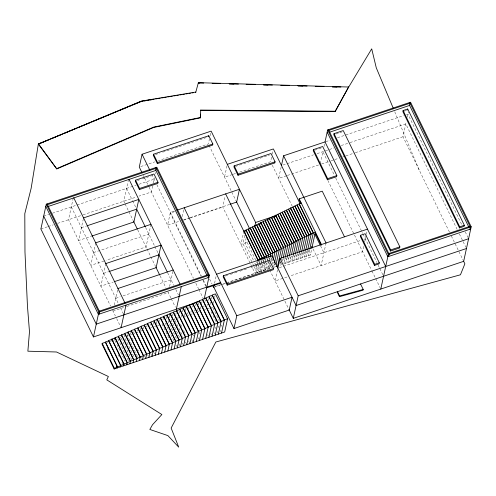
<?xml version="1.0" encoding="UTF-8"?>
<svg xmlns="http://www.w3.org/2000/svg" width="496" height="496" viewBox="0 0 496 496"><rect width="100%" height="100%" fill="white"/><g stroke="black" fill="none" stroke-linecap="round" stroke-linejoin="round"><path stroke-width="0.37" stroke-dasharray="2.48 1.86" d="M73.272 197.898L68.516 219.722L110.577 306.1M83.384 218.662L78.622 240.486L90.985 236.35M95.678 242.829L90.756 265.403L105.301 260.536M105.791 263.593L100.868 286.167L113.231 282.032M128.538 179.403L123.777 201.227L124.787 203.304M114.316 305.059L117.924 288.511M152.725 185.95L151.41 191.977L139.047 196.118M153.382 182.931L154.529 177.661M155.347 173.91L155.676 172.403M131.756 359.885L120.974 337.733L121.297 336.269M124.614 334.478L124.13 336.679L134.577 358.131M150.939 224.328L146.022 246.909L106.026 260.295M137.398 356.382L127.292 335.618L127.608 334.155M130.597 333.895L130.888 332.549M133.753 332.835L134.044 331.495M137.057 331.092L137.404 329.518M140.07 330.714L140.721 327.732M143.381 328.96L143.877 326.672M146.717 327.081L147.132 325.159M149.997 325.457L150.3 324.074M153.159 324.396L153.989 320.577M156.19 323.913L156.922 320.54M182.28 216.547L183.873 209.225M159.669 321.389L160.307 318.463M169.576 286.558L173.185 270.01M162.942 319.802L163.395 317.7M166.098 318.742L166.78 315.617M168.659 320.416L168.342 321.879L177.103 339.878M169.26 317.669L169.874 314.861M209.504 138.663L208.351 143.939L158.379 160.667M210.161 135.65L210.819 132.637M171.821 319.356L171.498 320.825L180.259 338.818M172.459 316.429L173.253 312.765M174.964 318.358L174.66 319.765L172.763 320.397M175.776 314.638L176.092 313.174M178.293 316.51L177.816 318.711L178.827 320.788M179.044 313.075L179.502 310.961M181.61 314.724L180.972 317.651L182.237 317.229M182.206 312.003L182.819 309.182M184.283 315.89L184.766 313.664M185.361 310.949L186.043 307.805M187.6 314.123L187.928 312.61M188.728 308.946L189.143 307.043M190.91 312.356L191.22 310.942M192.045 307.16L192.361 305.691M194.085 311.228L194.432 309.64M195.257 305.858L195.585 304.346M226.994 165.856L224.527 177.165L232.568 174.474M197.079 310.905L197.749 307.83M198.357 305.046L198.84 302.845M200.396 309.113L200.905 306.782M201.519 303.986L202.157 301.06M257.25 263.736L255.118 273.513L222.766 207.068L225.159 196.087M203.738 307.235L204.067 305.722M204.991 301.469L205.313 299.999M207.037 305.536L207.353 304.073M208.153 300.409L208.537 298.642M214.576 283.253L216.547 274.207M210.192 304.476L210.707 302.107M211.364 299.094L212.269 294.959M213.348 303.422L213.826 301.227M214.625 297.563L215.103 295.368M243.914 230.907L240.963 244.447L247.107 242.389L247.43 240.889M244.813 235.482L243.009 243.759L252.445 263.14M245.47 232.475L245.966 230.218M246.202 237.82L245.055 243.077L253.481 260.381M271.566 157.226L270.58 161.752L238.415 172.515M272.223 154.213L273.048 150.443M258.391 225.432L258.72 223.938M257.418 262.985L258.069 259.972M258.528 272.372L257.164 272.831L259.296 263.047M259.402 262.589L259.792 260.791M281.133 167.053L278.665 178.362L286.669 175.683M260.58 271.69L259.21 272.143L261.342 262.384M261.448 261.9L261.832 260.133M268.46 261.807L271.492 268.032L261.262 271.461L263.388 261.702M263.494 261.225L263.878 259.445M273.277 218.073L273.594 216.609M265.428 261.032L263.308 270.773L260.276 264.548M265.54 260.536L265.856 259.073M265.515 269.359L267.425 260.586M267.586 259.854L268.063 257.666M270.109 256.978L267.4 269.402L264.368 263.178M270.165 263.246L269.012 268.528L228.296 282.156M270.822 260.233L271.479 257.219M270.264 264.982L269.446 268.72L266.749 263.184M270.915 261.987L271.727 258.249M272.292 264.38L273.085 260.729M273.699 266.619L274.356 263.618M285.857 212.598L286.347 210.335M277.543 269.675L275.082 280.984L287.475 276.836M280.494 261.572L279.682 265.292L281.728 264.61M282.683 260.233L283.024 258.652M283.935 263.196L285.07 257.97M287.116 257.288L285.82 263.24L283.464 258.397M289.162 256.606L287.866 262.551L285.51 257.709M291.208 255.924L289.912 261.869L287.556 257.027M293.415 254.498L291.958 261.181L289.602 256.339M295.325 254.448L294.004 260.499L291.648 255.657M297.371 253.766L296.056 259.817L293.694 254.969M299.417 253.09L298.102 259.129L295.74 254.287M320.28 163.736L322.908 151.671L334.428 175.336M324.055 146.419L325.035 141.912M301.463 252.408L300.148 258.447L297.786 253.599M303.509 251.726L302.194 257.759L299.832 252.917M305.555 251.044L304.24 257.077L301.884 252.228M307.601 250.368L306.286 256.389L303.93 251.546M309.647 249.68L308.332 255.707L305.976 250.858M283.774 263.922L310.378 255.018L311.674 249.097M326.052 242.99L321.129 265.571L313.044 248.961M363.729 246.419L362.576 251.695L290.396 275.857M364.715 241.899L366.191 235.129M366.352 234.379L367.338 229.871M449.438 232.097L403.006 136.741L406.292 121.675M407.272 117.168L408.419 111.91M155.484 154.585L159.842 153.128M162.756 152.154L207.836 137.063M140.746 166.569L154.709 161.894M137.454 180.55L139.574 179.837M142.414 178.889L152.328 175.572M43.679 216.157L48.769 214.452M52.402 213.237L136.022 185.25M138.93 184.276L154.2 179.161M40.883 228.972L47.43 226.784M48.155 226.536L53.246 224.837M57.61 223.374L82.33 215.103M83.055 214.855L136.14 197.092M235.395 166.476L269.347 155.112M335.916 134.044L341.589 132.153M404.184 111.197L406.819 110.317M325.773 141.664L330.175 140.194M337.509 137.739L403.527 115.636M406.46 114.657L407.929 114.167L461.813 224.831M233.3 174.226L235.495 173.495M81.418 227.676L86.509 225.971M314.662 150.214L322.456 147.603M282.918 165.056L313.453 154.839M317.093 153.624L333.913 147.988M341.248 145.533L349.314 142.836M350.052 142.588L405.802 123.926L457.312 229.722M174.053 211.16L170.376 212.387L167.586 225.203L179.341 221.266M174.58 211.662L170.221 213.119L200.886 276.105M287.395 175.441L318.661 164.976M321.582 163.996L330.386 161.051M331.117 160.803L334.05 159.824M334.788 159.576L338.452 158.348M342.854 156.879L345.055 156.141M345.786 155.893L354.59 152.948M355.328 152.7L403.006 136.741M183.749 219.79L189.627 217.825M190.365 217.577L229.313 204.538M183.501 220.212L189.317 218.265M190.042 218.023L222.766 207.068M93.552 252.588L148.812 234.093M103.664 273.352L108.754 271.653M115.797 298.27L120.156 296.813M123.064 295.839L171.058 279.775M113.001 311.085L126.089 306.708M126.815 306.46L168.262 292.59M225.364 276.086L227.559 275.348M230.485 274.375L237.063 272.168M239.983 271.194L248.025 268.503M250.951 267.524L268.497 261.652M215.208 286.533L225.389 283.129M213.671 287.389L226.033 283.253M226.759 283.005L256.482 273.06M273.538 267.35L275.584 266.662L270.866 256.978M279.335 267.679L361.007 240.343M363.915 239.37L365.372 238.88M106.448 342.593L107.713 342.172M110.236 341.329L111.501 340.907M113.398 340.268L114.657 339.847M119.077 338.371L120.974 337.733M127.292 335.618L128.551 335.197M130.448 334.564L131.713 334.143M133.604 333.504L134.869 333.083M136.766 332.45L138.024 332.029M139.922 331.39L141.819 330.758M150.66 327.8L151.919 327.379M154.448 326.529L155.713 326.108M157.604 325.475L158.869 325.054M184.128 316.597L185.392 316.169M187.922 315.326L189.181 314.904M191.078 314.272L192.343 313.844M194.866 313.001L196.131 312.579M198.028 311.947L199.287 311.519M204.34 309.833L205.604 309.405M206.869 308.983L209.393 308.14M211.29 307.508L212.548 307.08M465.205 231.787L467.914 237.355M459.346 233.895L465.787 247.12M451.335 235.997L462.991 259.935M335.718 177.977L362.675 233.343M363.016 234.038L376.83 262.415M378.15 265.124L379.527 267.952M379.843 268.603L382.9 274.871M327.868 180.408L371.678 270.382M371.963 270.977L375.385 277.996M375.695 278.634L380.103 287.686M320.559 245.836L323.925 252.755M272.267 165.211L292.15 206.045M308.022 250.176L310.378 255.018M281.201 234.199L282.212 236.276M281.412 259.079L282.422 261.156M280.376 261.838L281.387 263.915M261.404 242.432L262.421 244.509M264.442 248.663L265.453 250.74M268.82 257.66L269.83 259.737M267.115 259.036L268.125 261.113M264.728 259.03L265.403 260.412M209.027 145.328L235.984 200.694M269.688 269.911L288.226 307.979M262.682 259.718L264.027 262.483M260.97 261.094L261.981 263.171M262.322 263.86L265.354 270.091M258.59 261.088L259.935 263.853M247.107 242.389L256.203 261.076M256.544 261.77L257.889 264.542M258.224 265.23L261.262 271.461M254.832 263.147L255.843 265.224M256.178 265.918L259.21 272.143M252.786 263.835L253.797 265.912M254.132 266.6L257.164 272.831M209.628 279.081L211.99 283.929M151.844 174.319L155.558 181.951M156.897 184.704L201.382 276.061M203.385 280.172L206.441 286.446M202.907 280.259L206.615 287.872M212.889 307.774L219.294 320.924M221.315 325.078L221.985 326.461M211.079 311.6L215.797 321.29M218.153 326.132L218.829 327.521M220.181 330.286L220.85 331.669M143.319 175.367L144.33 177.444M144.665 178.138L148.713 186.44M149.048 187.135L193.465 278.355M195.839 283.235L198.555 288.808M198.896 289.503L203.304 298.561M214.997 327.193L215.673 328.575M217.019 331.347L217.694 332.729M213.863 332.401L214.539 333.783M210.707 333.461L211.377 334.843M207.545 334.515L208.221 335.897M199.206 332.475L199.882 333.864M126.573 188.412L132.339 200.254M132.637 200.874L135.73 207.223M145.564 227.422L154.721 246.233M154.882 246.549L158.249 253.475M167.611 272.701L173.755 285.312M175.751 289.422L178.473 295.002M198.071 337.689L198.747 339.072M192.894 334.589L193.564 335.972M191.76 339.797L192.77 341.874M125.122 203.999L133.275 220.732M137.683 229.791L146.841 248.595M147.033 248.986L155.657 266.705M160.072 275.764L165.838 287.606M167.871 291.784L170.959 298.127M171.263 298.753L175.342 307.123M180.513 324.248L181.858 327.013M183.545 330.472L185.566 334.626M188.598 340.857L189.608 342.934M174.995 320.459L182.745 336.375M185.442 341.911L186.787 344.683M182.286 342.972L183.632 345.737M179.124 344.026L180.476 346.797M165.187 322.939L173.947 340.932M175.968 345.086L176.644 346.468M162.025 323.993L167.419 335.067M167.753 335.761L169.775 339.915M153.865 352.482L154.535 353.865M150.703 353.543L152.055 356.308M147.548 354.597L148.223 355.979M144.392 355.657L145.737 358.422M71.306 206.913L118.488 303.806M120.491 307.917L123.882 314.886M132.134 338.024L133.48 340.795M137.522 349.097L138.539 351.174M141.571 357.405L142.581 359.482M112.611 310.279L115.357 315.933M116.678 318.643L121.086 327.695M117.819 338.793L128.6 360.939M114.998 340.541L118.364 347.46M118.705 348.155L125.104 361.305M118.24 354.745L119.592 357.517M121.948 362.359L122.624 363.748M394.742 111.78L419.182 169.967"/><path stroke-width="0.74" d="M348.62 87.017L335.24 111.247L200.713 110.062L200.632 110.428L335.16 111.612L348.62 87.017L198.375 82.677L195.722 92.436L195.802 92.07L141.385 101.079L38.328 144.1L56.792 168.931L153.63 127.46L200.502 117.837L200.564 114.13M200.502 117.837L200.713 110.062M204.147 299.2L209.38 275.175L156.81 167.202L46.283 204.197L40.883 228.972L93.459 336.945L198.89 301.655M56.792 168.931L38.409 143.735M93.459 336.945L98.859 312.17L46.283 204.197M99.212 314.092L99.69 311.891L47.114 203.918M135.563 180.16L135.327 181.263L139.37 189.565L157.79 183.402L158.032 182.305L153.989 173.997L135.563 180.16L139.612 188.468L139.37 189.565M254.808 226.257L255.632 222.487L211.147 131.124L142.067 154.25L139.277 167.059L141.974 172.602M114.161 368.993L114.322 368.261L117.478 367.201L105.344 342.29L102.188 343.344L102.027 344.075L114.161 368.993L224.682 331.998L227.559 318.816L215.425 293.905L212.269 294.959L224.397 319.877L221.526 333.058M111.631 340.293L111.898 339.072L115.06 338.018L127.193 362.936L124.031 363.99L123.634 365.825M153.543 154.219L153.301 155.316L157.344 163.624L212.604 145.123L212.846 144.026L208.804 135.724L153.543 154.219L157.585 162.527L157.344 163.624M114.793 339.239L115.14 337.652L118.296 336.592L130.429 361.51L127.267 362.57L126.79 364.765M121.086 327.695L126.009 305.121M121.297 336.269L121.613 334.806L124.769 333.746L136.902 358.664L133.746 359.724L133.108 362.65M117.316 367.933L117.558 366.835L105.425 341.918L108.581 340.864L120.714 365.781L117.558 366.835M120.478 366.879L120.795 365.416L108.661 340.498L111.823 339.438L123.95 364.355L120.795 365.416M127.77 333.424L128.086 331.96L131.248 330.9L143.381 355.818L140.219 356.878L139.426 360.536M131.031 331.88L131.328 330.534L134.484 329.48L146.618 354.398L143.456 355.452L142.581 359.482M129.952 363.711L130.51 361.144L118.377 336.226L121.532 335.172L133.666 360.09L130.51 361.144M136.264 361.596L136.983 358.298L124.849 333.38L128.011 332.326L140.139 357.244L136.983 358.298M198.375 82.677L198.295 83.043L199.845 83.086M145.737 358.422L146.698 354.032L134.565 329.115L137.721 328.054L149.854 352.972L146.698 354.032M148.893 357.368L149.935 352.606L137.801 327.689L140.957 326.635L153.09 351.552L149.935 352.606M156.922 320.54L157.226 319.151L160.388 318.097L172.515 343.009L169.359 344.069L167.84 351.025M152.055 356.308L153.171 351.18L141.038 326.269L144.2 325.209L156.327 350.126L153.171 351.18M155.211 355.254L156.407 349.761L144.274 324.843L147.436 323.789L159.569 348.7L156.407 349.761M163.395 317.7L163.705 316.305L166.861 315.245L178.994 340.163L175.832 341.223L174.158 348.911M158.367 354.194L159.644 348.335L147.517 323.423L150.672 322.363L162.806 347.281L159.644 348.335M208.562 136.822L208.804 135.724M161.529 353.14L162.886 346.915L150.753 321.997L153.909 320.943L166.042 345.855L162.886 346.915M169.874 314.861L170.178 313.46L173.333 312.399L185.467 337.317L182.311 338.377L180.476 346.797M164.684 352.079L166.123 345.489L153.989 320.577L157.145 319.517L169.279 344.435L166.123 345.489M176.353 309.2L181.276 286.62M176.347 312.021L176.65 310.614L179.812 309.554L191.946 334.471L188.784 335.532L186.787 344.683M171.002 349.965L172.596 342.643L160.462 317.725L163.624 316.671L175.758 341.589L172.596 342.643M177.314 347.851L179.075 339.797L166.941 314.879L170.097 313.825L182.23 338.743L179.075 339.797M183.632 345.737L185.547 336.951L173.414 312.034L176.576 310.98L188.703 335.897L185.547 336.951M189.949 343.623L192.02 334.106L179.893 309.188L183.049 308.134L195.182 333.052L192.02 334.106M193.105 342.569L195.263 332.686L183.129 307.768L186.285 306.708L198.419 331.626L195.263 332.686M208.078 277.655L208.556 275.454L155.98 167.481M234.186 165.862L233.951 166.96L237.993 175.268L274.834 162.936L275.075 161.839L271.033 153.531L234.186 165.862L238.235 174.17L237.993 175.268M196.261 341.515L198.499 331.26L186.366 306.342L189.522 305.288L201.655 330.206L198.499 331.26M199.423 340.454L201.736 329.84L189.602 304.922L192.764 303.862L204.891 328.78L201.736 329.84M214.247 284.76L213.671 287.389L212.66 285.312M202.579 339.4L204.972 328.414L192.839 303.496L196.001 302.442L208.134 327.36L204.972 328.414M205.735 338.34L208.208 326.988L196.081 302.076L199.237 301.016L211.37 325.934L208.208 326.988M208.897 337.286L211.451 325.568L199.318 300.65L202.473 299.596L214.607 324.508L211.451 325.568M223.411 275.72L223.175 276.818L227.218 285.126L273.271 269.712L273.507 268.615L269.464 260.307L223.411 275.72L227.459 284.028L227.218 285.126M212.052 336.226L214.687 324.142L202.554 299.231L205.71 298.17L217.843 323.088L214.687 324.142M215.208 335.172L217.924 322.722L205.79 297.805L208.952 296.751L221.08 321.662L217.924 322.722M218.37 334.112L221.16 321.296L209.027 296.385L212.189 295.325L224.322 320.242L221.16 321.296M254.225 227.131L254.547 225.668L256.593 224.986L270.748 254.057L268.702 254.739L268.131 257.35M236.766 315.735L292.026 297.24L289.236 310.056L233.976 328.55L236.766 315.735L184.196 207.762M260.598 224.025L260.921 222.53L262.967 221.848L277.121 250.914L275.075 251.602L273.246 259.997M259.879 260.388L260.195 258.924L246.041 229.859L248.087 229.171L262.241 258.242L260.195 258.924M269.099 219.833L269.421 218.345L271.473 217.657L285.628 246.729L283.576 247.411L281.269 257.994M281.461 165.546L283.588 155.781L325.035 141.912L327.645 129.952L410.539 102.207L471.2 226.79L463.667 261.33L293.279 318.358L288.895 309.361M261.993 259.383L262.322 257.883L248.167 228.811L250.213 228.123L264.368 257.195L262.322 257.883M263.971 259.03L264.449 256.835L250.294 227.763L252.34 227.081L266.495 256.147L264.449 256.835M266.017 258.342L266.575 255.787L252.421 226.715L254.467 226.033L268.621 255.099L266.575 255.787M275.485 216.665L275.801 215.202L277.847 214.52L292.001 243.586L289.955 244.274L287.283 256.544M270.109 256.978L270.822 253.692L256.668 224.626L258.72 223.938L272.874 253.01L270.822 253.692M271.994 257.033L272.949 252.644L258.794 223.578L260.84 222.89L274.995 251.962L272.949 252.644M274.493 262.967L277.202 250.554L263.047 221.483L265.093 220.801L279.248 249.866L277.202 250.554M276.061 264.473L279.329 249.507L265.174 220.435L267.22 219.753L281.375 248.825L279.329 249.507M281.455 248.459L283.501 247.777L269.347 218.705L267.301 219.393L281.455 248.459L277.636 265.98L276.266 266.439M290.358 209.362L290.681 207.88L292.727 207.192L306.881 236.263L304.835 236.945L301.599 251.77M277.872 268.169L280.004 258.404L367.499 229.121M283.191 257.901L285.702 246.369L271.548 217.298L273.594 216.609L287.748 245.681L285.702 246.369M285.206 257.356L287.829 245.322L273.674 216.25L275.72 215.568L289.875 244.633L287.829 245.322M344.478 236.828L322.233 191.146L299.206 198.853L299.045 199.584L301.072 203.738M289.298 255.992L292.082 243.226L277.927 214.154L279.973 213.472L294.128 242.544L292.082 243.226M313.484 149.587L313.243 150.685L327.397 179.757L336.61 176.675L336.846 175.578L322.691 146.506L313.484 149.587L327.639 178.659L327.397 179.757M291.505 254.578L294.209 242.178L280.054 213.113L282.1 212.424L296.255 241.496L294.209 242.178M293.415 254.498L296.329 241.13L282.174 212.065L284.227 211.377L298.381 240.448L296.329 241.13M295.467 253.816L298.456 240.089L284.301 211.017L286.347 210.335L300.502 239.401L298.456 240.089M297.538 253.01L300.582 239.041L286.428 209.969L288.474 209.287L302.628 238.353L300.582 239.041M299.559 252.452L302.709 237.993L288.554 208.921L290.6 208.239L304.755 237.311L302.709 237.993M303.651 251.088L306.962 235.898L292.807 206.832L294.853 206.144L309.008 235.216L306.962 235.898M335.16 111.612L335.24 111.247M305.691 250.406L309.082 234.856L294.928 205.784L296.98 205.096L311.135 234.168L309.082 234.856M307.762 249.612L311.209 233.808L297.054 204.736L299.1 204.054L313.255 233.12L311.209 233.808M293.279 318.358L298.201 295.783L280.004 258.404M334.031 133.66L333.796 134.757L390.414 251.038L399.621 247.957L399.863 246.853L343.244 130.578L334.031 133.66L390.65 249.941L390.414 251.038M309.789 249.042L313.336 232.76L299.181 203.689L301.227 203.007M311.835 248.36L315.382 232.072L313.336 232.76M339.444 296.682L339.605 295.951L337.522 291.673L337.361 292.404L339.444 296.682L363.06 290.191L363.221 289.459L360.542 283.966L360.387 284.698M360.555 235.259L360.313 236.356L374.468 265.422L379.074 263.884L379.31 262.787L365.155 233.715L360.555 235.259L374.709 264.325L374.468 265.422M403.112 110.54L402.87 111.637L459.488 227.918L464.095 226.374L464.33 225.277L407.712 108.996L403.112 110.54L459.73 226.821L459.488 227.918M407.476 110.093L407.712 108.996M409.392 103.949L409.708 102.48L470.369 227.069L469.892 229.264M468.875 227.174L409.566 105.375L410.074 103.23L328.836 130.423M380.779 289.075L388.306 254.535L327.645 129.952M388.659 256.457L389.137 254.256L328.476 129.673M348.57 87.265L371.709 48.85L376.278 67.816L393.254 108.227M56.873 168.566L153.71 127.094L200.582 117.465M140.616 101.624L38.359 143.983L31.155 188.251L24.8 213.652L24.974 251.931L27.454 306.057L29.481 331.725L27.869 351.193L56.513 351.993L108.37 376.507L106.783 379.862L161.876 414.538L152.508 424.75L149.842 429.455L167.902 435.612L178.721 447.15L171.145 428.073L215.847 342.004L460.449 274.79L464.876 263.804L463.524 261.02M38.328 144.1L49.774 139.364M51.206 138.768L58.354 135.811M59.787 135.216L61.932 134.329M63.358 133.734L72.658 129.884M74.084 129.295L76.235 128.402M77.661 127.813L90.532 122.481M91.965 121.886L104.836 116.554M106.268 115.965L109.845 114.483M111.271 113.888L113.417 113.001M114.849 112.406L116.994 111.519M118.426 110.924L127.72 107.074M129.152 106.485L131.297 105.592M132.723 105.003L140.591 101.742M157.585 162.527L212.846 144.026M47.48 204.668L156.345 168.231L155.868 170.426L47.728 206.621M139.612 188.468L158.032 182.305M227.323 164.35L273.377 148.936L299.999 203.614M329.821 132.128L409.591 105.425M83.545 217.911L138.812 199.411L133.889 221.991L91.71 236.108M238.235 174.17L275.075 161.839M87.234 225.73L136.679 209.176M176.991 210.174L239.456 189.267L236.66 202.083L230.045 204.296M95.678 242.829L150.939 224.328M327.639 178.659L336.846 175.578M105.791 263.593L161.051 245.092L156.128 267.673L114.681 281.542M109.48 271.405L158.925 254.857M255.632 222.487L276.098 215.636M117.924 288.511L173.185 270.01M99.324 311.147L208.19 274.71M98.859 312.17L209.38 275.175M216.547 274.207L271.808 255.713L296.075 305.542L466.463 248.515M208.903 277.376L98.382 314.371L45.806 206.392M206.615 287.872L220.429 283.247L220.59 282.515L96.255 324.13L43.679 216.157M227.459 284.028L273.507 268.615M390.65 249.941L399.863 246.853M459.73 226.821L464.33 225.277M388.771 253.512L470.01 226.319M388.306 254.535L471.2 226.79M470.723 228.985L387.829 256.73L327.168 132.147M374.709 264.325L379.31 262.787M224.397 319.877L227.559 318.816M298.201 295.783L468.59 238.75M339.605 295.951L363.221 289.459M141.335 101.327L151.156 99.702M152.669 99.448L154.182 99.2M155.694 98.946L157.207 98.698M158.714 98.45L160.227 98.196M161.739 97.948L163.252 97.7M164.765 97.445L166.272 97.197M167.784 96.949L169.297 96.695M170.81 96.447L172.323 96.193M173.829 95.945L175.342 95.697M176.855 95.443L178.368 95.195M179.881 94.947L181.387 94.693M182.9 94.445L184.413 94.197M185.926 93.942L187.438 93.694M188.945 93.44L190.458 93.192M191.971 92.944L193.483 92.69M141.31 101.451L142.817 101.196M144.33 100.948L145.843 100.694M147.355 100.446L148.862 100.198M150.375 99.944L151.888 99.696M198.319 82.919L203.72 83.074M212.207 83.322L220.689 83.564M229.177 83.812L238.433 84.078M246.146 84.301L255.403 84.568M263.884 84.816L272.372 85.058M280.854 85.306L289.342 85.548M297.823 85.796L307.08 86.062M315.561 86.31L324.006 86.552M332.45 86.794L340.895 87.042M212.232 83.446L216.882 83.576M229.276 83.936L233.92 84.072M246.314 84.432L250.957 84.562M263.351 84.921L267.995 85.058M281.164 85.436L285.808 85.572M298.201 85.932L302.851 86.062M315.239 86.422L319.889 86.558M332.277 86.912L336.927 87.048M325.035 141.912L385.702 266.495M283.588 155.781L326.052 242.99M299.206 198.853L321.451 244.534M315.227 232.81L321.29 245.266M314.824 234.069L320.218 245.142M311.693 246.19L312.368 247.572M290.681 207.88L304.835 236.945M275.801 215.202L289.955 244.274M269.421 218.345L283.576 247.411M260.921 222.53L275.075 251.602M254.547 225.668L268.702 254.739M236.325 201.388L249.804 229.071M225.637 193.893L257.994 260.338M213.751 287.023L233.976 328.55M155.502 169.682L207.055 275.559M142.067 154.25L149.823 170.165M129.034 179.341L180.265 284.549M136.747 209.312L145.229 226.728M158.453 253.896L167.276 272.006M133.61 221.427L137.342 229.09M155.998 267.406L159.731 275.069M176.65 310.614L188.784 335.532M170.178 313.46L182.311 338.377M163.705 316.305L175.832 341.223M157.226 319.151L169.359 344.069M73.774 197.836L124.998 303.044M131.328 330.534L143.456 355.452M128.086 331.96L140.219 356.878M121.613 334.806L133.746 359.724M115.14 337.652L127.267 362.57M111.898 339.072L124.031 363.99M107.88 348.558L108.556 349.94M116.306 365.862L116.982 367.245M102.188 343.344L114.322 368.261M245.966 230.218L243.914 230.907L258.069 259.972L260.121 259.29L245.966 230.218"/></g></svg>
